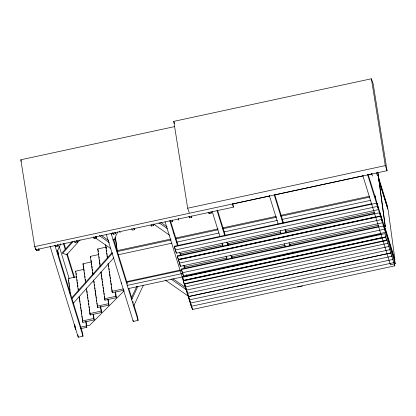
<?xml version="1.0" encoding="UTF-8"?>
<svg xmlns="http://www.w3.org/2000/svg" width="416" height="416" viewBox="0 0 416 416"><rect width="100%" height="100%" fill="white"/><g stroke="black" fill="none" stroke-linecap="round" stroke-linejoin="round"><path stroke-width="0.62" d="M57.06 251.831L60.793 243.776M111.488 234.759L112.289 233.033M117.712 232.019L113.979 240.074L112.824 239.897M131.279 298.246L136.874 286.166M131.789 299.447L137.92 286.218M133.749 305.911L143.343 285.204M72.051 241.717L62.577 252.351L62.696 253.24L66.768 254.779L80.127 239.798M62.696 253.24L73.034 241.644M71.755 297.846L112.252 252.424M71.874 298.74L112.372 253.318M113.864 257.754L73.362 303.176L73.242 302.286M124.166 290.826L89.82 325.166L86.029 325.983M189.254 212.737L187.668 208.218L173.768 121.378L371.384 78.77L373.173 83.855L387.072 170.695L232.523 204.012M232.814 203.325L233.423 207.152L35.807 249.761L34.7 246.61L20.8 159.77L174.715 126.589M187.668 208.218L385.284 165.61L387.072 170.695M34.7 246.61L232.315 204.006L233.423 207.152M233.017 203.866L269.864 195.92M274.945 194.823L363.246 175.786M367.692 174.829L372.143 173.867M376.589 172.91L377.858 172.635L378.056 173.274L385.315 226.548L384.046 226.819M36.338 249.226L36.873 250.749L39.104 250.266L38.901 248.992M55.406 245.112L55.942 246.636L58.172 246.158L57.97 244.878M74.48 240.999L75.015 242.528L77.246 242.044L77.038 240.765M93.548 236.891L94.084 238.415L96.314 237.931L96.112 236.657M112.689 232.762L113.225 234.286L115.456 233.808L115.253 232.528M134.321 228.415L134.524 229.694L132.293 230.178L131.758 228.649M151.008 225.046L151.362 226.065L153.598 225.581L153.39 224.307M170.076 220.938L170.435 221.952L172.666 221.473L172.463 220.194M188.968 216.315L189.504 217.844L191.734 217.36L191.532 216.081M208.702 212.607L209.061 213.626L211.292 213.143L211.089 211.869M113.927 239.652L115.82 239.247M100.074 266.198L97.729 248.96L106.558 247.057M92.877 274.877L90.355 256.365L98.556 254.597M116.995 250.682L170.95 239.049M175.391 238.092L217.916 228.925M222.997 227.828L276.312 216.336M280.753 215.374L369.616 196.217M117.12 251.571L171.07 239.938M175.51 238.982L218.036 229.814M222.482 228.857L276.432 217.225M280.878 216.263L369.736 197.106M118.108 254.779L172.063 243.147M176.504 242.19L219.029 233.017M224.11 231.925L277.425 220.428M281.871 219.471L370.729 200.314M85.597 282.916L82.987 263.765L91.187 262.002M378.7 209.544L376.646 202.634L378.7 209.544L176.363 253.167L174.377 246.756L174.309 246.256L371.576 203.726M174.377 246.756L376.714 203.133M78.312 290.961L75.613 271.17L83.814 269.402M180.492 253.916L222.986 244.754M227.427 243.797L280.706 232.31M285.782 231.213L374.582 212.072M76.445 276.806L68.245 278.574L70.33 293.894M177.289 255.876L180.435 266.313L382.772 222.69L379.626 212.254L380.687 215.956L178.35 259.579L177.356 256.376L177.289 255.876L374.551 213.346M177.356 256.376L379.694 212.748M179.015 259.267L185.994 257.764M187.262 257.488L234.198 247.369M235.466 247.094L276.692 238.207M277.961 237.931L328.708 226.99M329.976 226.72L367.396 218.65M368.664 218.379L375.008 217.012M178.448 259.901L380.786 216.278M183.924 267.197L227.058 257.899M231.499 256.942L285.412 245.315M289.853 244.358L378.654 225.212M385.746 232.305L383.698 225.399L385.746 232.305L183.409 275.933L181.423 269.521L181.355 269.022L378.622 226.491M181.423 269.521L383.765 225.893M126.563 281.653L180.56 270.01M383.848 226.179L385.117 225.909L385.315 226.548M126.76 282.292L180.123 270.79M127.171 285.423L182.993 273.385M111.883 291.351L123.235 288.902L123.677 290.321L112.32 292.765L108.056 263.26M182.52 277.28L384.857 233.657L385.85 236.86L183.513 280.488L182.52 277.28L182.452 276.78L380.983 233.979M128.164 288.631L292.464 253.204M381.098 237.786L183.201 280.452L183.269 280.951L184.262 284.154L386.599 240.531L385.538 236.829M183.269 280.951L385.606 237.323M104.515 298.756L115.866 296.306L116.303 297.721L104.952 300.17L100.859 271.944M387.837 243.272L185.5 286.9L185.432 286.4M97.141 306.155L108.493 303.711L108.935 305.126L97.578 307.575L93.574 279.984M388.83 246.48L186.488 290.103L186.42 289.609M89.773 313.56L101.124 311.111L101.561 312.53L90.21 314.98L86.294 288.023M389.87 249.673L187.481 293.311L187.413 292.812M188.516 296.65L390.853 253.022L394.826 265.85L192.483 309.473L184.605 283.728M82.399 320.965L93.751 318.516L94.193 319.935L82.836 322.379L79.092 296.707M392.839 259.438L190.502 303.061L190.434 302.562M80.704 327.142L86.382 325.92L86.819 327.335L80.512 328.697M368.092 174.21L394.716 260.208L395.2 263.76L390.432 264.789L362.851 175.692M106.304 234.39L133.255 321.448L138.07 320.414L137.582 316.826L133.76 304.476M297.648 287.04L302.416 286.016M50.081 246.298L78.229 337.23L82.992 336.201L82.508 332.649L57.429 251.618M160.711 222.399L167.092 226.85M158.824 222.69L167.336 228.628M153.598 224.068L169.551 235.201M172.869 278.736L185.526 287.565M171.002 279.037L186.826 290.077M101.119 235.248L108.56 240.443M165.261 280.062L187.413 295.516M99.232 235.539L109.335 242.585M95.066 237.661L110.49 248.42M210.933 212.129L211.292 213.143M173.768 121.378L174.559 123.635M191.376 216.346L191.734 217.36M172.307 220.454L172.666 221.473M153.057 224.058L153.598 225.581M133.988 228.171L134.524 229.694M114.92 232.284L115.456 233.808M95.779 236.408L96.314 237.931M76.71 240.521L77.246 242.044M57.637 244.634L58.172 246.158M20.8 159.77L21.356 161.346M38.568 248.742L39.104 250.266M377.874 175.167L387.26 205.483L387.743 209.035L378.742 179.956M378.388 178.251L388.138 209.763L394.93 259.568L384.597 226.205M376.636 173.15L377.4 175.625M371.675 173.56L372.44 176.036M380.718 215.779L382.772 222.69M367.619 174.668L395.2 263.76M394.259 263.749L394.826 265.85M386.199 238.966L386.532 240.032M292.765 252.002L293.098 253.068L292.937 251.883M274.732 194.605L283.546 223.064M285.459 229.252L286.608 232.965M290.056 244.104L290.441 245.341M274.258 195.062L282.88 222.903M284.986 229.71L285.943 232.804M289.006 242.705L289.962 245.799M269.303 195.473L278.112 223.933M280.218 230.74L281.174 233.834M284.242 243.729L285.199 246.823M287.113 253.011L287.498 254.249M217.469 210.054L225.332 235.451M227.635 242.882L228.4 245.362M231.852 256.511L232.43 258.367M216.996 210.506L224.858 235.903M226.777 242.096L227.734 245.196M230.802 255.107L231.951 258.825M233.87 265.018L234.255 266.256M212.228 211.536L219.898 236.314M222.009 243.126L222.966 246.225M226.034 256.136L226.996 259.23M178.173 218.306L178.745 220.163M170.669 221.51L178.147 245.653M180.638 253.703L181.017 254.94M184.278 265.465L185.234 268.559M169.811 220.724L177.476 245.492M179.587 252.299L180.544 255.398M183.612 265.304L184.569 268.398M186.488 274.591L186.867 275.829M174.309 246.256L175.37 249.964L377.707 206.336L377.64 205.842M175.469 250L176.363 253.167M178.381 259.402L180.435 266.313M181.355 269.022L182.416 272.724L384.753 229.102L384.686 228.602M182.515 272.761L183.175 274.898M182.452 276.78L183.513 280.488M188.448 296.15L189.509 299.853L391.846 256.23L391.778 255.731M189.608 299.894L192.483 309.473M165.043 221.754L191.49 307.19L191.329 306.01M119.735 231.468L120.12 232.705M113.693 239.642L127.452 284.102M128.788 288.423L132.038 298.917M132.803 301.387L133.375 303.238M111.119 233.35L138.07 320.414M121.477 282.75L121.675 283.39M97.729 248.96L98.02 249.907M90.355 256.365L90.797 257.78M82.987 263.765L83.424 265.184M75.613 271.17L75.91 272.116M64.069 243.651L65.79 249.21M67.127 253.531L74.584 277.618M63.409 243.5L65.317 249.673M66.846 254.613L73.923 277.467M59.212 246.381L69.155 278.491M54.85 245.274L82.992 336.201M57.689 250.458L58.75 254.826L58.666 256.298L57.153 250.052M371.384 78.77L385.284 165.61M208.858 212.347L209.061 213.626M189.301 216.564L189.504 217.844M170.227 220.678L170.435 221.952M151.159 224.786L151.362 226.065M113.022 233.012L113.225 234.286M93.881 237.136L94.084 238.415M74.807 241.249L75.015 242.528M55.739 245.362L55.942 246.636M36.67 249.47L36.873 250.749M35.5 247.848L35.807 249.761M393.765 262.142L393.832 262.642L191.495 306.264L191.428 305.77M390.785 252.528L390.853 253.022M389.802 249.179L389.818 249.683M377.858 172.635L385.117 225.909M381.711 218.982L381.779 219.482L179.442 263.104L179.374 262.61M187.465 292.802L187.533 293.301M183.342 275.434L183.409 275.933M184.194 283.66L184.262 284.154M173.472 231.301L173.716 233.08M133.094 320.252L133.255 321.448M115.554 238.462L117.042 249.371M115.268 237.177L117.192 251.3M115.518 291.98L116.303 297.721M115.258 291.84L115.866 296.306M106.059 246.802L106.319 248.721M106.496 249.995L106.668 251.274M106.928 253.188L107.104 254.467M107.276 255.741L107.536 257.655M108.581 265.32L108.758 266.594M109.018 268.507L109.19 269.786M109.45 271.7L109.626 272.979M109.798 274.253L110.063 276.172M110.235 277.446L110.406 278.725M110.672 280.639L110.843 281.913M111.02 283.192L111.28 285.106M111.54 287.024L111.712 288.298M111.888 289.578L112.32 292.765M105.534 244.748L107.448 258.794M108.15 299.38L108.935 305.126M107.884 299.239L108.493 303.711M98.166 250.38L98.342 251.654M98.602 253.568L98.774 254.847M99.034 256.76L99.211 258.04M99.471 259.953L99.648 261.232M99.819 262.506L100.079 264.42M101.124 272.085L101.296 273.359M101.473 274.638L101.733 276.552M101.904 277.826L102.17 279.744M102.341 281.018L102.518 282.298M102.778 284.211L102.95 285.49M103.21 287.404L103.386 288.678M103.558 289.957L103.818 291.871M103.995 293.15L104.166 294.424M104.432 296.343L104.603 297.617M104.775 298.896L104.952 300.17M100.776 306.784L101.561 312.53M100.516 306.644L101.124 311.111M91.146 260.333L91.317 261.612M91.494 262.886L91.754 264.805M91.926 266.079L92.186 267.992M92.362 269.272L92.534 270.551M92.794 272.464L92.971 273.738M94.016 281.403L94.188 282.677M94.448 284.591L94.624 285.87M94.884 287.784L95.056 289.063M95.233 290.337L95.493 292.25M95.664 293.53L95.93 295.443M96.101 296.722L96.278 297.996M96.538 299.915L96.71 301.189M96.97 303.103L97.146 304.382M97.318 305.661L97.578 307.575M93.408 314.189L94.193 319.935M93.142 314.049L93.751 318.516M83.6 266.458L83.86 268.377M84.032 269.651L84.209 270.93M84.469 272.844L84.64 274.123M84.906 276.037L85.077 277.311M85.337 279.23L85.514 280.504M86.902 290.716L87.162 292.635M87.428 294.549L87.599 295.828M87.776 297.102L87.948 298.381M88.208 300.295L88.384 301.569M88.644 303.488L88.816 304.762M89.081 306.68L89.253 307.954M89.424 309.234L89.69 311.147M89.861 312.421L90.21 314.98M86.034 321.589L86.819 327.335M85.774 321.448L86.382 325.92M76.138 273.224L76.315 274.503M76.575 276.416L76.752 277.696M77.012 279.609L77.184 280.888M77.36 282.162L77.62 284.076M77.792 285.355L77.969 286.629M78.229 288.548L78.4 289.822M79.446 297.482L79.706 299.4M79.882 300.674L80.054 301.954M80.314 303.867L80.491 305.146M80.751 307.06L80.922 308.334M81.099 309.613L81.359 311.527M81.536 312.806L81.708 314.08M81.968 315.999L82.144 317.273M82.316 318.552L82.836 322.379M77.906 334.859L78.229 337.23M68.682 279.989L68.858 281.268M69.03 282.542L69.29 284.461M69.467 285.735L69.638 287.014M69.898 288.928L70.075 290.207M74.859 325.317L75.119 327.231M75.296 328.505L75.468 329.784L74.506 324.537M386.844 240.068L184.506 283.691L188.526 296.504L390.863 252.881L386.844 240.068M375.69 198.328L374.696 195.12L375.809 199.217L375.69 198.328"/></g></svg>
